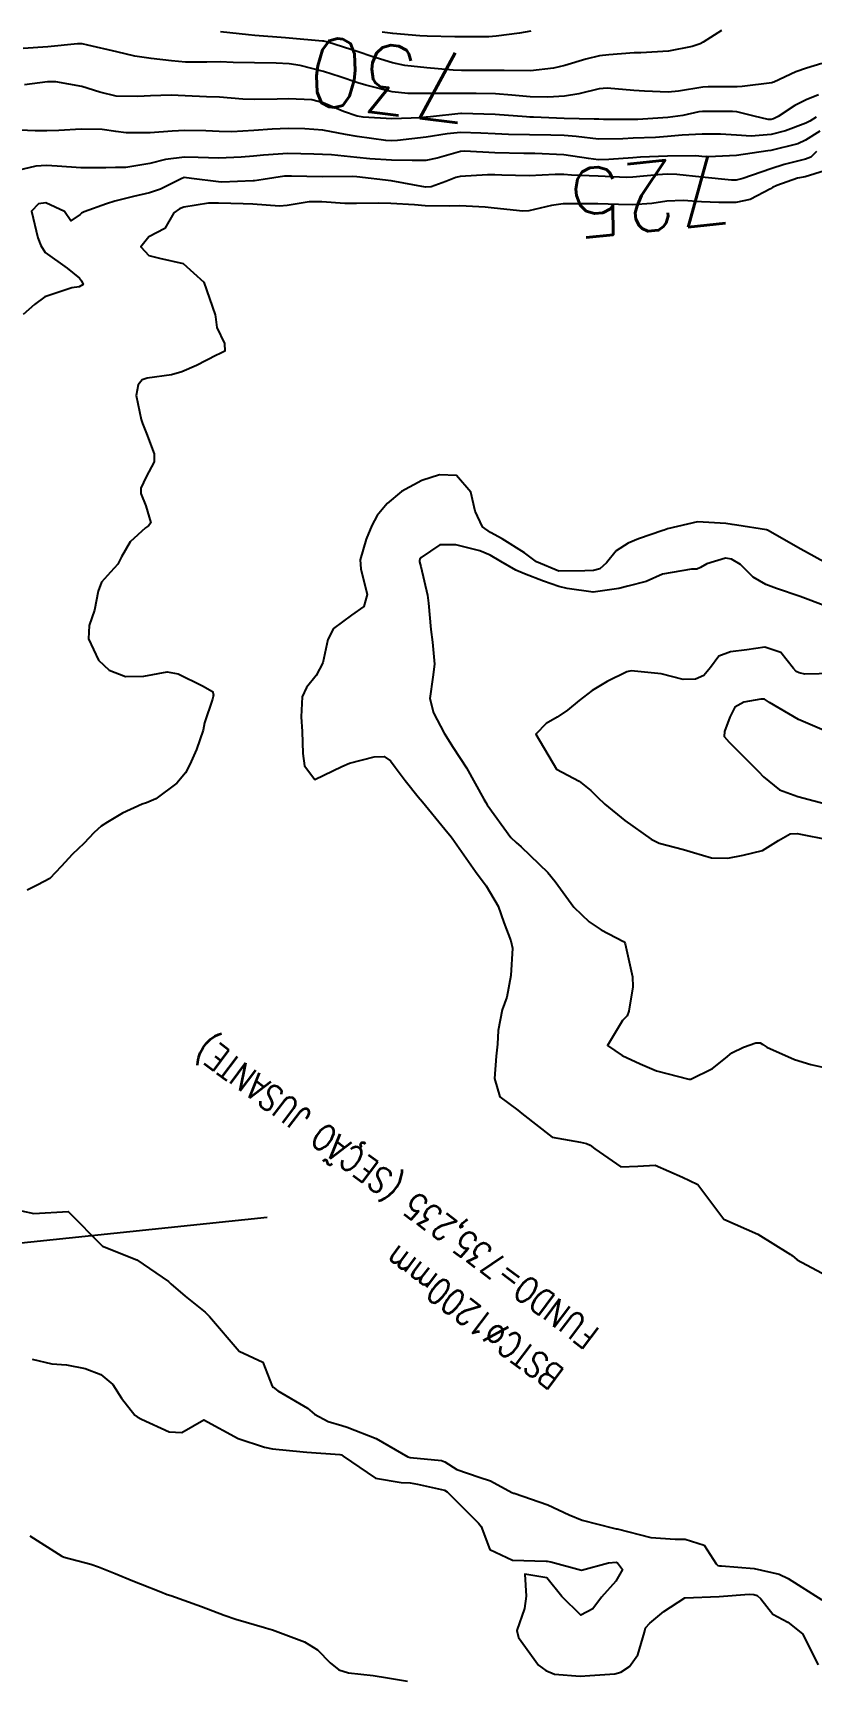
# Model space of a CAD drawing. Header units: metres. Extents: x 298520 to 308411, y 7433745 to 7450750.
# Drawn here: x 303416.7 to 303461.8, y 7440707 to 7440802.5 of the extents above; entities that cross this region are included whole.
import ezdxf
from ezdxf.enums import TextEntityAlignment as Align

# ---------------------------------------------------------------- set-up
doc = ezdxf.new("R2010")
doc.units = ezdxf.units.M
doc.header["$LTSCALE"] = 10
doc.linetypes.add('CONTINUO', pattern=[0])
for name, color, linetype in [('Cotas', 45, 'Continuous'), ('Curvas de Nivel 1m', 11, 'Continuous'), ('Curvas de Nivel 5m', 15, 'Continuous'), ('TEXTO', 45, 'Continuous')]:
    doc.layers.add(name, color=color, linetype=linetype)
doc.styles.add('ROMANS', font='romans', dxfattribs={"height": 0.2})
doc.styles.add('Style-STANDARD', font='STANDARD.shx')

msp = doc.modelspace()

# ---------------------------------------------------------------- linework, layer by layer
at = {"layer": 'Curvas de Nivel 1m', "flags": 128}
for points, elevation in [([(303456.608, 7440802.609), (303455.547, 7440801.941), (303455.377, 7440801.841), (303454.898, 7440801.68), (303453.54, 7440801.416), (303451.929, 7440801.326), (303451.539, 7440801.31), (303450.064, 7440801.208), (303449.537, 7440801.143), (303448.731, 7440800.948), (303447.531, 7440800.591), (303446.871, 7440800.435), (303445.528, 7440800.267), (303444.003, 7440800.288), (303443.528, 7440800.297), (303441.98, 7440800.286), (303441.527, 7440800.296), (303441.053, 7440800.32), (303439.529, 7440800.437), (303438.242, 7440800.591), (303437.531, 7440800.734), (303436.325, 7440801.112), (303435.538, 7440801.381), (303433.784, 7440801.928), (303433.544, 7440801.99), (303433.474, 7440802.001), (303431.546, 7440802.17), (303431.322, 7440802.187), (303429.548, 7440802.326), (303429.173, 7440802.362), (303427.551, 7440802.542)], 731), ([(303445.555, 7440802.576), (303444.884, 7440802.465), (303443.55, 7440802.276), (303443.124, 7440802.242), (303441.549, 7440802.243), (303441.149, 7440802.243), (303439.549, 7440802.28), (303439.105, 7440802.311), (303437.551, 7440802.442), (303436.925, 7440802.524)], 732), ([(303462.23, 7440798.875), (303461.508, 7440798.587), (303460.855, 7440798.254), (303459.892, 7440797.616), (303459.622, 7440797.488), (303459.491, 7440797.454), (303459.32, 7440797.452), (303458.504, 7440797.635), (303457.496, 7440797.885), (303457.235, 7440797.915), (303455.496, 7440797.909), (303455.283, 7440797.886), (303454.357, 7440797.687), (303453.492, 7440797.565), (303451.758, 7440797.45), (303451.49, 7440797.444), (303449.771, 7440797.456), (303449.49, 7440797.462), (303449.222, 7440797.475), (303447.49, 7440797.51), (303445.697, 7440797.582), (303445.491, 7440797.583), (303445.295, 7440797.597), (303443.492, 7440797.744), (303441.535, 7440797.797), (303441.492, 7440797.792), (303439.735, 7440797.613), (303439.49, 7440797.583), (303439.169, 7440797.544), (303437.489, 7440797.484), (303435.82, 7440797.576), (303435.49, 7440797.639), (303434.679, 7440797.918), (303433.5, 7440798.417), (303432.844, 7440798.598), (303431.503, 7440798.65), (303430.836, 7440798.633), (303429.502, 7440798.602), (303428.86, 7440798.632), (303427.504, 7440798.75), (303426.75, 7440798.772), (303425.505, 7440798.814), (303424.69, 7440798.854), (303423.505, 7440798.829), (303422.772, 7440798.793), (303421.504, 7440798.804), (303420.566, 7440799.031), (303419.512, 7440799.364), (303418.002, 7440799.636), (303417.516, 7440799.638), (303416.188, 7440799.468)], 729), ([(303462.089, 7440797.594), (303461.728, 7440797.361), (303461.489, 7440797.234), (303460.314, 7440796.783), (303459.483, 7440796.582), (303458.335, 7440796.491), (303457.482, 7440796.549), (303456.54, 7440796.602), (303455.482, 7440796.596), (303454.334, 7440796.54), (303453.48, 7440796.458), (303452.787, 7440796.4), (303451.479, 7440796.358), (303450.88, 7440796.325), (303449.479, 7440796.312), (303448.185, 7440796.464), (303447.48, 7440796.527), (303446.712, 7440796.546), (303445.481, 7440796.56), (303444.257, 7440796.585), (303443.481, 7440796.619), (303442.648, 7440796.662), (303441.481, 7440796.693), (303440.702, 7440796.627), (303439.479, 7440796.432), (303437.823, 7440796.231), (303437.476, 7440796.219), (303437.135, 7440796.235), (303435.478, 7440796.456), (303434.809, 7440796.588), (303433.482, 7440796.827), (303432.446, 7440796.909), (303431.483, 7440796.922), (303430.561, 7440796.89), (303429.481, 7440796.807), (303428.22, 7440796.739), (303427.48, 7440796.758), (303426.701, 7440796.797), (303425.481, 7440796.804), (303424.753, 7440796.764), (303423.479, 7440796.68), (303422.085, 7440796.677), (303421.48, 7440796.744), (303420.697, 7440796.872), (303419.481, 7440796.897), (303418.179, 7440796.818), (303417.48, 7440796.79), (303416.82, 7440796.796), (303415.48, 7440796.847)], 728), ([(303462.31, 7440796.766), (303461.479, 7440796.249), (303461.035, 7440796.047), (303459.473, 7440795.658), (303459.293, 7440795.623), (303457.47, 7440795.364), (303455.849, 7440795.286), (303455.469, 7440795.31), (303455.127, 7440795.333), (303453.469, 7440795.33), (303451.916, 7440795.268), (303451.468, 7440795.231), (303450.079, 7440795.121), (303449.467, 7440795.118), (303448.896, 7440795.177), (303447.469, 7440795.391), (303445.775, 7440795.482), (303445.47, 7440795.478), (303445.149, 7440795.474), (303443.47, 7440795.508), (303441.701, 7440795.607), (303441.47, 7440795.589), (303440.116, 7440795.204), (303439.465, 7440795.075), (303438.667, 7440795.074), (303437.465, 7440795.095), (303436.209, 7440795.159), (303435.466, 7440795.24), (303434, 7440795.392), (303433.468, 7440795.414), (303432.963, 7440795.432), (303431.468, 7440795.469), (303430.054, 7440795.387), (303429.466, 7440795.33), (303428.746, 7440795.271), (303427.465, 7440795.213), (303426.252, 7440795.236), (303425.465, 7440795.266), (303424.368, 7440795.137), (303423.461, 7440794.9), (303422.059, 7440794.671), (303421.459, 7440794.655), (303420.902, 7440794.642), (303419.458, 7440794.646), (303418.079, 7440794.741), (303417.459, 7440794.773), (303416.856, 7440794.739), (303415.455, 7440794.404)], 727), ([(303462.117, 7440795.594), (303461.794, 7440795.273), (303461.468, 7440795.141), (303460.238, 7440794.839), (303459.463, 7440794.588), (303457.838, 7440794.025), (303457.456, 7440793.937), (303457.177, 7440793.932), (303455.457, 7440794.106), (303454.021, 7440794.254), (303453.459, 7440794.271), (303452.921, 7440794.243), (303451.457, 7440794.095), (303451.091, 7440794.089), (303449.457, 7440794.163), (303447.918, 7440794.224), (303447.458, 7440794.259), (303446.966, 7440794.267), (303445.457, 7440794.176), (303443.861, 7440794.218), (303443.457, 7440794.238), (303443.038, 7440794.243), (303441.456, 7440794.147), (303441.208, 7440794.09), (303440.623, 7440793.848), (303439.765, 7440793.54), (303439.448, 7440793.53), (303437.453, 7440793.89), (303435.455, 7440794.122), (303435.233, 7440794.135), (303433.455, 7440794.127), (303431.665, 7440794.167), (303431.455, 7440794.168), (303431.261, 7440794.155), (303430.037, 7440793.974), (303429.532, 7440793.899), (303429.452, 7440793.893), (303427.635, 7440793.823), (303427.45, 7440793.833), (303425.872, 7440794.026), (303425.453, 7440794.077), (303425.412, 7440794.071), (303425.319, 7440794.031), (303424.078, 7440793.409), (303423.44, 7440793.194), (303422.513, 7440792.987), (303421.432, 7440792.704), (303420.95, 7440792.565), (303419.649, 7440792.098), (303419.505, 7440792.016), (303419.421, 7440791.945), (303418.873, 7440791.564), (303418.51, 7440792.114), (303417.43, 7440792.61), (303416.998, 7440792.566), (303416.594, 7440792.138), (303416.963, 7440790.579), (303417.146, 7440790.133), (303417.397, 7440789.735), (303418.661, 7440788.834), (303419.375, 7440788.248), (303419.503, 7440788.099), (303419.59, 7440787.878), (303419.369, 7440787.742), (303418.943, 7440787.68), (303417.363, 7440787.152), (303416.773, 7440786.722), (303416.11, 7440786.142)], 726), ([(303462.922, 7440771.583), (303461.197, 7440772.52), (303459.264, 7440773.619), (303459.213, 7440773.639), (303457.489, 7440773.919), (303457.216, 7440773.954), (303456.86, 7440774.01), (303455.217, 7440774.109), (303453.472, 7440773.696), (303453.282, 7440773.629), (303453.212, 7440773.608), (303451.798, 7440773.12), (303451.2, 7440772.874), (303450.502, 7440772.419), (303449.936, 7440771.732), (303449.542, 7440771.374), (303449.178, 7440771.295), (303448.689, 7440771.258), (303447.178, 7440771.251), (303445.887, 7440771.783), (303445.191, 7440772.302), (303443.893, 7440773.119), (303443.208, 7440773.485), (303442.756, 7440773.825), (303442.331, 7440774.72), (303442.067, 7440775.832), (303441.242, 7440776.791), (303440.254, 7440776.839), (303439.239, 7440776.509), (303438.057, 7440775.878), (303437.226, 7440775.182), (303436.643, 7440774.471), (303436.341, 7440773.899), (303436.007, 7440773.096), (303435.647, 7440771.905), (303435.691, 7440771.391), (303436.065, 7440769.901), (303435.863, 7440769.195), (303435.151, 7440768.69), (303434.111, 7440767.925), (303433.777, 7440767.287), (303433.485, 7440765.934), (303433.105, 7440765.198), (303432.546, 7440764.498), (303432.283, 7440763.948), (303432.236, 7440762.788), (303432.292, 7440761.948), (303432.337, 7440760.661), (303432.43, 7440759.946), (303433.035, 7440759.17), (303434.583, 7440759.917), (303435.045, 7440760.11), (303436.469, 7440760.476), (303437.049, 7440760.496), (303437.407, 7440760.245), (303437.679, 7440759.88), (303438.261, 7440759.097), (303439.026, 7440758.159), (303439.268, 7440757.858), (303440.563, 7440756.281), (303440.93, 7440755.841), (303440.992, 7440755.759), (303442.344, 7440753.826), (303442.96, 7440752.985), (303443.662, 7440751.809), (303443.994, 7440750.865), (303444.4, 7440749.798), (303444.495, 7440749.372), (303444.398, 7440747.798), (303444.155, 7440746.53), (303443.893, 7440745.805), (303443.661, 7440744.608), (303443.617, 7440743.809), (303443.538, 7440743.114), (303443.452, 7440741.811), (303443.759, 7440740.752), (303444.805, 7440739.976), (303445.029, 7440739.788), (303446.789, 7440738.405), (303448.426, 7440738.114), (303448.786, 7440738.037), (303448.988, 7440737.95), (303449.27, 7440737.743), (303450.767, 7440736.686), (303451.747, 7440736.731), (303452.769, 7440736.796), (303454.339, 7440736.097), (303454.756, 7440735.891), (303455.239, 7440735.665), (303456.733, 7440733.65), (303458.72, 7440732.78), (303460.613, 7440731.601), (303460.672, 7440731.57), (303460.702, 7440731.552), (303460.997, 7440731.3), (303462.691, 7440730.392)], 724), ([(303463.154, 7440769.014), (303461.63, 7440769.595), (303461.165, 7440769.786), (303459.788, 7440770.239), (303459.171, 7440770.474), (303458.446, 7440770.902), (303457.716, 7440771.642), (303457.187, 7440771.949), (303456.846, 7440771.995), (303455.761, 7440771.664), (303455.39, 7440771.458), (303455.18, 7440771.37), (303454.863, 7440771.358), (303453.177, 7440771.076), (303452.23, 7440770.652), (303451.169, 7440770.377), (303450.66, 7440770.233), (303449.166, 7440770.025), (303447.648, 7440770.243), (303447.169, 7440770.364), (303446.28, 7440770.671), (303445.176, 7440771.09), (303444.676, 7440771.296), (303443.81, 7440771.811), (303443.188, 7440772.169), (303442.594, 7440772.424), (303441.197, 7440772.769), (303440.27, 7440772.776), (303439.186, 7440772.047), (303439.11, 7440771.936), (303439.087, 7440771.861), (303439.104, 7440771.783), (303439.179, 7440771.512), (303439.553, 7440769.856), (303439.624, 7440769.389), (303439.755, 7440767.854), (303439.851, 7440767.134), (303439.96, 7440765.852), (303439.862, 7440765.096), (303439.699, 7440763.854), (303439.909, 7440763.023), (303440.533, 7440761.845), (303441.055, 7440761.019), (303441.814, 7440759.832), (303442.831, 7440758.016), (303442.941, 7440757.821), (303443.021, 7440757.692), (303444.396, 7440755.799), (303444.694, 7440755.499), (303444.988, 7440755.255), (303446.545, 7440753.774), (303446.965, 7440753.252), (303448.046, 7440751.759), (303448.934, 7440750.895), (303449.635, 7440750.445), (303450.923, 7440749.769), (303450.979, 7440749.719), (303451.022, 7440749.619), (303451.446, 7440747.715), (303451.469, 7440747.139), (303451.23, 7440745.716), (303451.13, 7440745.458), (303450.868, 7440745.179), (303449.994, 7440743.733), (303450.844, 7440743.144), (303451.888, 7440742.659), (303452.831, 7440742.27), (303454.721, 7440741.775), (303454.825, 7440741.779), (303456.087, 7440742.404), (303456.843, 7440743.003), (303457.198, 7440743.296), (303457.878, 7440743.64), (303458.606, 7440743.882), (303458.855, 7440743.879), (303459.009, 7440743.782), (303459.243, 7440743.624), (303460.843, 7440742.909), (303461.794, 7440742.635), (303462.835, 7440742.398)], 723), ([(303463.11, 7440765.311), (303461.431, 7440765.276), (303461.11, 7440765.343), (303460.943, 7440765.435), (303460.781, 7440765.605), (303460.042, 7440766.536), (303459.125, 7440766.847), (303458.077, 7440766.687), (303457.122, 7440766.562), (303456.455, 7440766.321), (303455.97, 7440765.661), (303455.584, 7440765.19), (303455.106, 7440764.976), (303454.389, 7440764.964), (303453.109, 7440765.285), (303451.362, 7440765.466), (303451.11, 7440765.416), (303449.98, 7440764.855), (303449.099, 7440764.333), (303448.345, 7440763.751), (303447.668, 7440763.177), (303447.078, 7440762.778), (303446.438, 7440762.411), (303445.845, 7440761.782), (303447.043, 7440759.77), (303448.349, 7440759.063), (303449.031, 7440758.515), (303449.419, 7440758.137), (303449.846, 7440757.738), (303451.009, 7440756.789), (303452.519, 7440755.705), (303452.991, 7440755.468), (303454.409, 7440755.101), (303454.986, 7440754.933), (303456.031, 7440754.611), (303456.982, 7440754.596), (303457.863, 7440754.762), (303458.987, 7440755.035), (303459.91, 7440755.616), (303460.588, 7440756.017), (303460.999, 7440756.032), (303462.942, 7440755.633)], 722), ([(303462.701, 7440761.951), (303461.079, 7440762.65), (303459.397, 7440763.625), (303459.216, 7440763.75), (303459.095, 7440763.813), (303458.896, 7440763.83), (303457.898, 7440763.642), (303457.386, 7440763.349), (303457.08, 7440762.784), (303456.779, 7440761.942), (303456.759, 7440761.653), (303457.06, 7440761.33), (303458.761, 7440759.633), (303459.04, 7440759.315), (303459.971, 7440758.555), (303461.029, 7440758.177), (303462.917, 7440757.678)], 721), ([(303416.627, 7440725.539), (303417.782, 7440725.27), (303418.624, 7440725.198), (303419.714, 7440724.997), (303420.618, 7440724.636), (303421.323, 7440724.073), (303421.811, 7440723.274), (303422.595, 7440722.286), (303422.727, 7440722.19), (303422.972, 7440722.054), (303424.582, 7440721.318), (303425.32, 7440721.284), (303426.593, 7440722.01), (303428.577, 7440720.934), (303430.117, 7440720.42), (303430.568, 7440720.326), (303432.359, 7440720.149), (303432.566, 7440720.136), (303434.468, 7440720.008), (303434.564, 7440719.982), (303434.674, 7440719.909), (303436.55, 7440718.634), (303438.036, 7440718.387), (303438.548, 7440718.358), (303438.97, 7440718.287), (303440.544, 7440717.939), (303440.709, 7440717.838), (303442.516, 7440716.019), (303442.662, 7440715.818), (303443.177, 7440714.488), (303444.494, 7440713.877), (303446.447, 7440713.816), (303446.493, 7440713.812), (303446.701, 7440713.768), (303448.488, 7440713.294), (303450.056, 7440713.727), (303450.493, 7440713.749), (303450.57, 7440713.719), (303450.867, 7440713.338), (303450.482, 7440712.656), (303449.653, 7440711.732), (303449.148, 7440711.054), (303448.457, 7440710.676), (303447.354, 7440711.761), (303446.484, 7440712.855), (303445.2, 7440713.068), (303445.279, 7440711.782), (303445.174, 7440711.071), (303444.735, 7440709.787), (303444.832, 7440709.393), (303445.988, 7440707.774), (303446.418, 7440707.469), (303446.927, 7440707.253), (303448.414, 7440707.135), (303448.978, 7440707.178), (303450.416, 7440707.287), (303450.765, 7440707.37), (303451.27, 7440707.712), (303451.761, 7440708.376), (303452.148, 7440709.703), (303452.197, 7440709.952), (303452.451, 7440710.216), (303453.255, 7440710.898), (303454.473, 7440711.68), (303456.474, 7440711.772), (303458.213, 7440711.895), (303458.475, 7440711.886), (303458.673, 7440711.825), (303458.882, 7440711.624), (303459.578, 7440710.737), (303460.45, 7440710.271), (303461.303, 7440709.591), (303462.215, 7440707.793)], 726), ([(303416.505, 7440715.289), (303418.351, 7440714.111), (303418.492, 7440714.042), (303420.034, 7440713.633), (303420.487, 7440713.489), (303421.456, 7440713.098), (303422.479, 7440712.676), (303422.922, 7440712.498), (303424.095, 7440712.036), (303424.471, 7440711.888), (303424.683, 7440711.814), (303426.46, 7440711.182), (303427.763, 7440710.687), (303428.45, 7440710.443), (303430.107, 7440709.965), (303430.366, 7440709.885), (303430.442, 7440709.867), (303430.572, 7440709.828), (303432.435, 7440709.142), (303433.175, 7440708.673), (303433.913, 7440707.918), (303434.417, 7440707.502), (303434.977, 7440707.342), (303436.412, 7440707.187), (303437.238, 7440707.054), (303438.408, 7440706.852)], 727)]:
    msp.add_lwpolyline(points, dxfattribs=dict(at, elevation=elevation))
at = {"layer": 'Curvas de Nivel 5m', "flags": 128}
for points, elevation in [([(303462.43, 7440800.695), (303461.531, 7440800.424), (303460.919, 7440800.216), (303459.635, 7440799.619), (303459.554, 7440799.588), (303459.522, 7440799.584), (303457.806, 7440799.358), (303457.518, 7440799.352), (303455.84, 7440799.345), (303455.518, 7440799.319), (303454.115, 7440799.09), (303453.513, 7440799.037), (303452.135, 7440799.092), (303451.514, 7440799.136), (303449.976, 7440799.275), (303449.515, 7440799.236), (303448.334, 7440798.934), (303447.508, 7440798.803), (303446.54, 7440798.747), (303445.508, 7440798.769), (303444.457, 7440798.858), (303443.51, 7440798.93), (303442.38, 7440798.961), (303441.51, 7440798.967), (303440.399, 7440798.962), (303439.509, 7440798.953), (303438.418, 7440798.967), (303437.51, 7440799.056), (303435.981, 7440799.441), (303435.518, 7440799.585), (303434.497, 7440799.92), (303433.526, 7440800.231), (303432.168, 7440800.589), (303431.53, 7440800.684), (303430.778, 7440800.72), (303429.53, 7440800.729), (303428.288, 7440800.756), (303427.531, 7440800.79), (303426.764, 7440800.784), (303425.53, 7440800.774), (303424.725, 7440800.844), (303423.532, 7440800.99), (303422.595, 7440801.126), (303421.536, 7440801.381), (303419.868, 7440801.768), (303419.54, 7440801.829), (303419.272, 7440801.836), (303417.538, 7440801.664), (303416.114, 7440801.567)], 730), ([(303462.572, 7440794.478), (303461.458, 7440794.125), (303461.014, 7440794.047), (303459.814, 7440793.616), (303459.568, 7440793.502), (303459.45, 7440793.425), (303458.275, 7440792.803), (303457.438, 7440792.63), (303456.459, 7440792.638), (303455.438, 7440792.681), (303454.382, 7440792.743), (303453.438, 7440792.705), (303452.572, 7440792.573), (303451.434, 7440792.49), (303450.64, 7440792.523), (303449.435, 7440792.562), (303448.626, 7440792.561), (303447.435, 7440792.558), (303446.749, 7440792.461), (303445.428, 7440792.153), (303445.086, 7440792.137), (303443.43, 7440792.306), (303442.9, 7440792.356), (303441.432, 7440792.443), (303440.854, 7440792.423), (303439.432, 7440792.444), (303438.809, 7440792.492), (303437.433, 7440792.571), (303436.735, 7440792.596), (303435.433, 7440792.576), (303434.769, 7440792.581), (303433.434, 7440792.677), (303432.705, 7440792.67), (303431.43, 7440792.452), (303430.969, 7440792.426), (303429.431, 7440792.531), (303428.864, 7440792.556), (303427.432, 7440792.594), (303426.858, 7440792.589), (303425.428, 7440792.357), (303425.185, 7440792.274), (303424.854, 7440792.036), (303424.327, 7440791.127), (303423.409, 7440790.644), (303422.942, 7440790.057), (303423.396, 7440789.568), (303424.023, 7440789.414), (303425.389, 7440789.104), (303426.596, 7440788.018), (303427.253, 7440786.112), (303427.262, 7440786.011), (303427.347, 7440785.385), (303427.788, 7440784.454), (303427.8, 7440784.003), (303427.493, 7440783.846), (303427.329, 7440783.776), (303426.163, 7440783.179), (303425.315, 7440782.807), (303424.716, 7440782.632), (303423.309, 7440782.443), (303423.016, 7440782.346), (303422.776, 7440782.058), (303422.667, 7440781.429), (303422.952, 7440780.055), (303423.038, 7440779.811), (303423.275, 7440779.225), (303423.719, 7440778.045), (303423.713, 7440777.589), (303423.243, 7440776.721), (303422.94, 7440776.054), (303422.934, 7440775.759), (303423.223, 7440775.032), (303423.51, 7440774.047), (303423.378, 7440773.881), (303423.209, 7440773.767), (303422.31, 7440772.955), (303421.818, 7440772.074), (303421.597, 7440771.658), (303421.174, 7440771.184), (303420.648, 7440770.605), (303420.456, 7440770.087), (303420.252, 7440768.989), (303419.934, 7440768.092), (303419.904, 7440767.32), (303420.489, 7440766.086), (303421.107, 7440765.512), (303422.047, 7440765.127), (303423.104, 7440765.159), (303424.469, 7440765.402), (303425.106, 7440765.298), (303426.518, 7440764.597), (303427.095, 7440764.268), (303427.149, 7440764.065), (303427.138, 7440764.009), (303427.13, 7440763.971), (303427.09, 7440763.821), (303426.627, 7440762.457), (303426.55, 7440762.015), (303426.173, 7440760.898), (303425.771, 7440760.023), (303425.523, 7440759.54), (303425.032, 7440758.953), (303423.81, 7440758.048), (303423.259, 7440757.817), (303423.018, 7440757.737), (303421.879, 7440757.202), (303421.002, 7440756.692), (303420.633, 7440756.449), (303420.233, 7440756.088), (303419.636, 7440755.444), (303418.98, 7440754.823), (303418.309, 7440754.11), (303417.66, 7440753.422), (303416.957, 7440753.044), (303416.34, 7440752.748)], 725), ([(303416.027, 7440734.137), (303416.731, 7440733.975), (303418.733, 7440734.1), (303420.713, 7440732.08), (303422.702, 7440731.304), (303424.545, 7440730.032), (303424.616, 7440729.965), (303424.682, 7440729.902), (303425.5, 7440729.196), (303426.665, 7440728.254), (303426.913, 7440728.008), (303428.633, 7440725.99), (303430.007, 7440725.35), (303430.546, 7440723.961), (303430.581, 7440723.929), (303430.612, 7440723.913), (303430.88, 7440723.688), (303432.6, 7440722.689), (303433.01, 7440722.347), (303433.792, 7440721.922), (303434.589, 7440721.68), (303434.901, 7440721.595), (303436.579, 7440720.933), (303438.421, 7440719.871), (303438.563, 7440719.836), (303440.375, 7440719.656), (303440.56, 7440719.58), (303441.261, 7440719.128), (303442.552, 7440718.695), (303443.22, 7440718.481), (303444.441, 7440717.792), (303444.542, 7440717.759), (303444.581, 7440717.751), (303446.532, 7440717.074), (303447.774, 7440716.508), (303448.52, 7440716.203), (303450.339, 7440715.723), (303450.493, 7440715.7), (303450.513, 7440715.696), (303450.55, 7440715.682), (303452.508, 7440715.196), (303453.918, 7440715.09), (303454.507, 7440715.086), (303455.592, 7440714.752), (303456.29, 7440713.653), (303456.396, 7440713.556), (303456.492, 7440713.544), (303456.597, 7440713.543), (303458.491, 7440713.397), (303459.948, 7440713.068), (303460.481, 7440712.815), (303462.417, 7440711.58)], 725)]:
    msp.add_lwpolyline(points, dxfattribs=dict(at, elevation=elevation))
at = {"layer": 'TEXTO', "linetype": 'CONTINUO'}
msp.add_polyline3d([(303430.259, 7440733.743, 0), (303290.794, 7440719.183, 0)], dxfattribs=at)

# ---------------------------------------------------------------- texts
at = {"layer": 'Cotas', "style": 'Style-STANDARD'}
for s, rotation, p in [('730', 172.99334, (303437.35, 7440799.761, 730)), ('725', 185.82834, (303452.447, 7440792.987, 725))]:
    msp.add_text(s, height=4, rotation=rotation, dxfattribs=at).set_placement(p, align=Align.MIDDLE_CENTER)
at = {"layer": 'TEXTO', "style": 'ROMANS', "width": 0.8}
for s, p in [('FUNDO=735,235 (SEÇÃO JUSANTE)', (303449.621, 7440727.235)), ('BSTCØ1200mm', (303447.578, 7440724.873))]:
    msp.add_text(s, height=1.5, rotation=143.04389, dxfattribs=at).set_placement(p)

doc.saveas('drawing.dxf')
